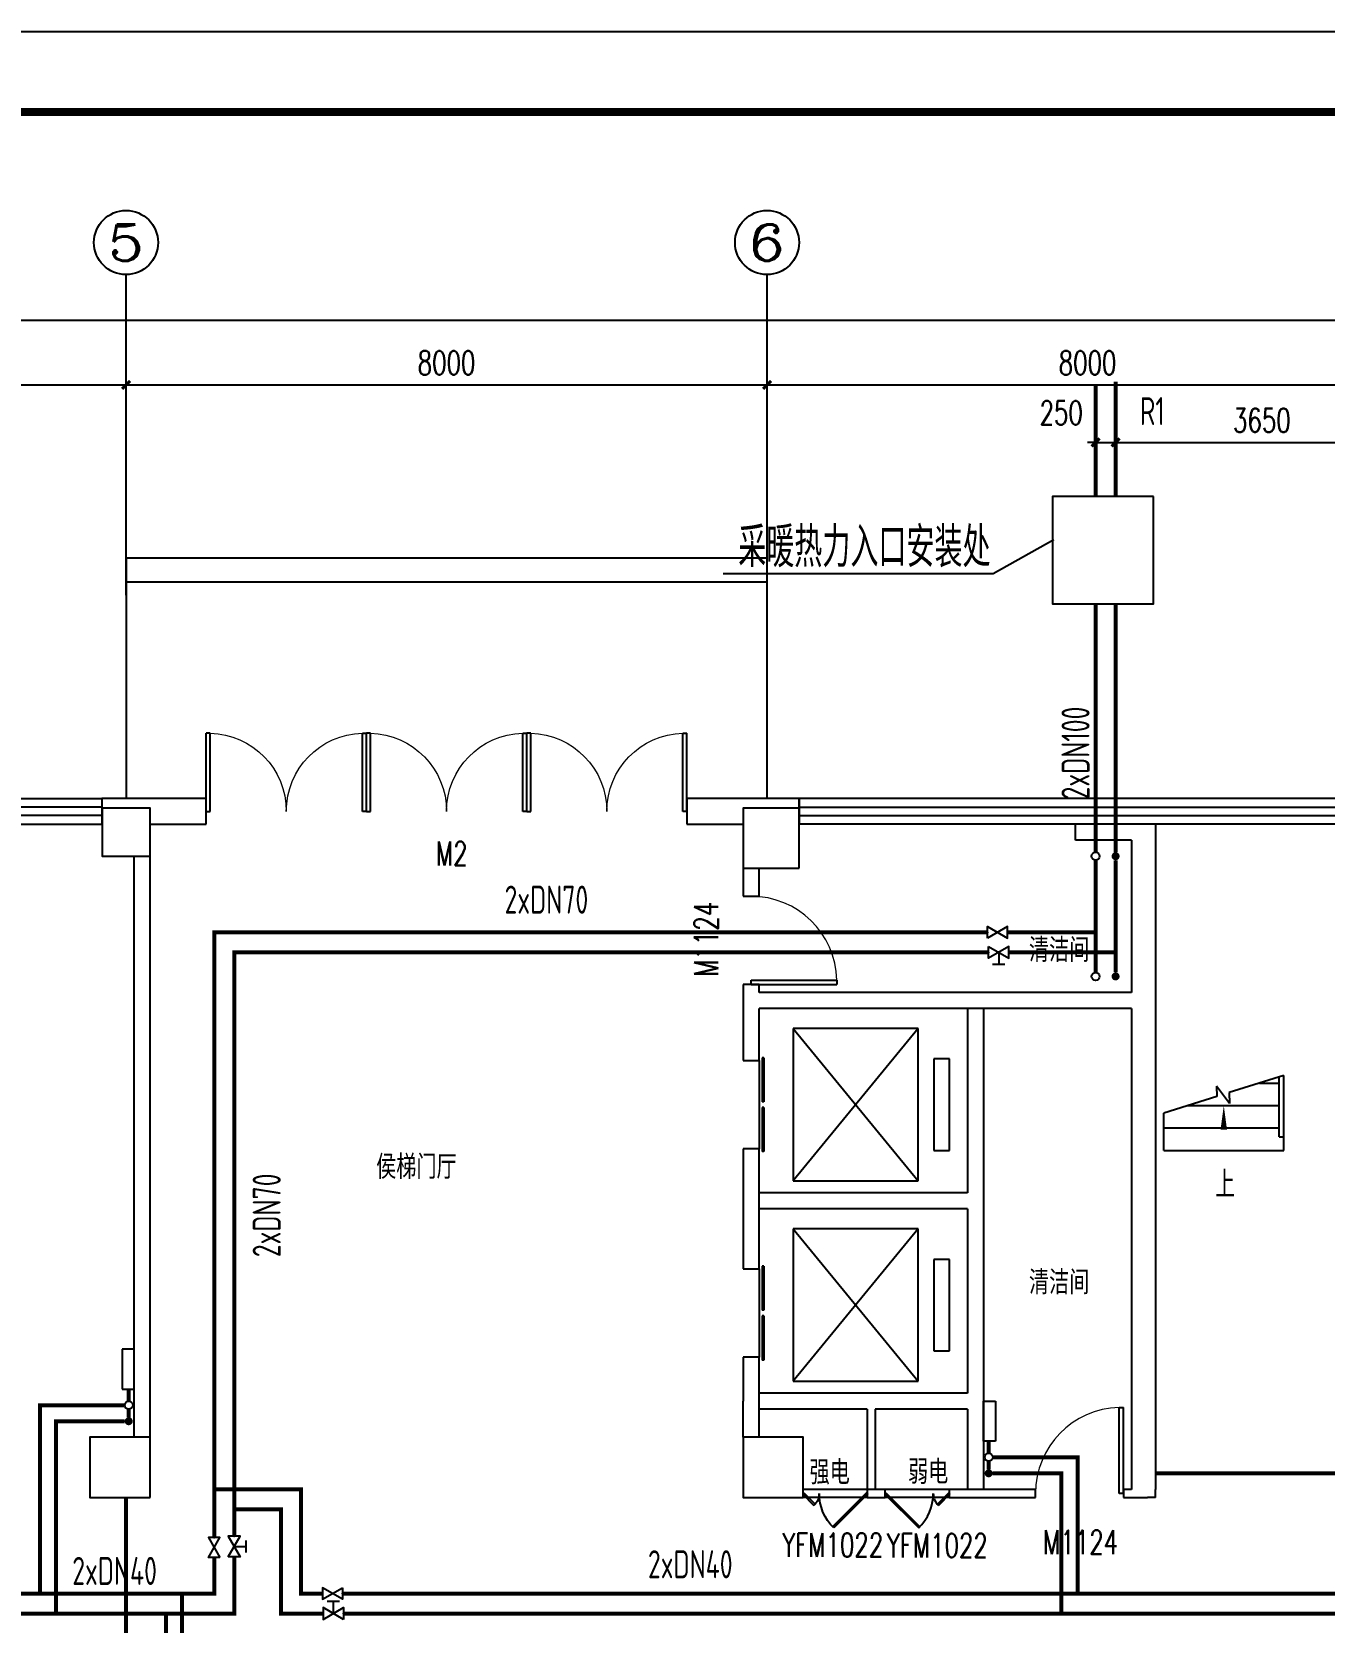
# Model space of a CAD drawing. Extents: x 2297255 to 2381355, y -608375 to -364775.
# Drawn here: x 2340326 to 2356455, y -568819 to -548975 of the extents above; entities that cross this region are included whole.
import ezdxf
from ezdxf.enums import TextEntityAlignment as Align

# ---------------------------------------------------------------- set-up
doc = ezdxf.new("R2010")
doc.units = 0
doc.header["$LTSCALE"] = 1000
doc.header["$MEASUREMENT"] = 0
doc.linetypes.add('CENTER', pattern=[2, 1.25, -0.25, 0.25, -0.25])
doc.linetypes.add('DASH', pattern=[0.35, 0.25, -0.1])
doc.layers.add('A-FLOR-IDEN', color=7, linetype='Continuous', lineweight=20)
for name, color, linetype in [('AXIS', 3, 'Continuous'), ('AXIS_TEXT', 7, 'Continuous'), ('COLUMN', 9, 'Continuous'), ('DIM-空冷供水', 3, 'Continuous'), ('DIM_SYMB', 3, 'Continuous'), ('EQ-采暖分集水器', 7, 'Continuous'), ('EVTR', 2, 'Continuous'), ('PIPE-暖供水', 3, 'Continuous'), ('PIPE-暖回水', 2, 'DASH'), ('PUB_DIM', 3, 'Continuous'), ('STAIR', 2, 'Continuous'), ('TH_DIM', 3, 'Continuous'), ('TH_TEXT', 7, 'Continuous'), ('TK', 4, 'Continuous'), ('VALVE-暖供水', 7, 'Continuous'), ('VALVE-暖回水', 7, 'Continuous'), ('VPIPE-暖供水', 3, 'Continuous'), ('VPIPE-暖回水', 2, 'Continuous'), ('WALL', 9, 'Continuous'), ('WINDOW', 4, 'Continuous'), ('WINDOW_TEXT', 7, 'Continuous'), ('立面', 254, 'Continuous')]:
    doc.layers.add(name, color=color, linetype=linetype)
doc.styles.add('_TCH_AXIS', font='COMPLEX', dxfattribs={"bigfont": 'GBCBIG'})
doc.styles.add('_TCH_DIM', font='SIMPLEX', dxfattribs={"bigfont": 'GBCBIG'})
doc.styles.add('_TCH_DIM_T3', font='SIMPLEX', dxfattribs={"width": 0.705882, "bigfont": 'GBCBIG'})
doc.styles.add('_TCH_WINDOW', font='SIMPLEX', dxfattribs={"height": 3.5, "bigfont": 'GBCBIG'})
doc.styles.add('COMPLEX', font='COMPLEX')
doc.styles.add('HZTXT1', font='romans.shx', dxfattribs={"width": 0.7, "bigfont": 'GBHZFS.SHX'})
doc.styles.add('ROS', font='simhei.ttf', dxfattribs={"width": 0.7})
doc.styles.get("Standard").update_dxf_attribs({"font": 'gbenor.shx', "bigfont": 'gbcbig.shx'})
doc.styles.add('TSSD_Norm', font='TSSDENG', dxfattribs={"width": 0.7, "bigfont": 'HZTXT'})
doc.styles.add('TSSD_Rein', font='Tssdeng.shx', dxfattribs={"width": 0.7, "bigfont": 'hztxt.shx'})
doc.dimstyles.new('_TCH_ARCH&&100', dxfattribs={"dimtxt": 297.5, "dimasz": 100, "dimexe": 250, "dimexo": 300, "dimgap": 126.25, "dimtad": 1, "dimdec": 0, "dimzin": 0, "dimdsep": 46, "dimtxsty": '_TCH_DIM_T3', "dimblk": 'ARCHTICK', "dimcen": 0.09, "dimclrt": 7, "dimazin": 2, "dimtfac": 1, "dimtdec": 0, "dimtix": 1, "dimtmove": 2, "dimatfit": 3, "dimfxl": 30, "dimtolj": 1, "dimtzin": 0, "dimarcsym": 0})

# ---------------------------------------------------------------- blocks, each defined once
blk = doc.blocks.new('_ArchTick')
at = {"color": 0, "linetype": 'ByBlock', "const_width": 0.4}
blk.add_lwpolyline([(-0.5, -0.5), (0.5, 0.5)], dxfattribs=at)
blk = doc.blocks.new('*D164')
at = {"layer": 'Defpoints', "color": 0, "transparency": 16777216}
for p in [(-8893, 24862), (-16893, 23845), (-8893, 23845)]:
    blk.add_point(p, dxfattribs=at)
at = {"layer": 'PUB_DIM', "color": 0, "lineweight": -2, "transparency": 16777216}
for p, q in [((-16893, 24145), (-16893, 25112)), ((-8893, 24145), (-8893, 25112)), ((-16893, 24862), (-8893, 24862))]:
    blk.add_line(p, q, dxfattribs=at)
at = {"layer": 'PUB_DIM', "color": 0, "lineweight": -2, "transparency": 16777216, "xscale": 100, "yscale": 100, "zscale": 100, "rotation": 180}
blk.add_blockref('_ArchTick', (-16893, 24862), dxfattribs=at)
at = {"layer": 'PUB_DIM', "color": 0, "lineweight": -2, "transparency": 16777216, "xscale": 100, "yscale": 100, "zscale": 100}
blk.add_blockref('_ArchTick', (-8893, 24862), dxfattribs=at)
at = {"layer": 'PUB_DIM', "color": 7, "transparency": 16777216, "insert": (-12893, 25137), "char_height": 297.5, "attachment_point": 5, "style": '_TCH_DIM_T3'}
blk.add_mtext('\\A1;8000', dxfattribs=at)
blk = doc.blocks.new('*D165')
at = {"layer": 'Defpoints', "color": 0, "transparency": 16777216}
for p in [(-893, 24862), (-8893, 23845), (-893, 23845)]:
    blk.add_point(p, dxfattribs=at)
at = {"layer": 'PUB_DIM', "color": 0, "lineweight": -2, "transparency": 16777216}
for p, q in [((-8893, 24145), (-8893, 25112)), ((-893, 24145), (-893, 25112)), ((-8893, 24862), (-893, 24862))]:
    blk.add_line(p, q, dxfattribs=at)
at = {"layer": 'PUB_DIM', "color": 0, "lineweight": -2, "transparency": 16777216, "xscale": 100, "yscale": 100, "zscale": 100, "rotation": 180}
blk.add_blockref('_ArchTick', (-8893, 24862), dxfattribs=at)
at = {"layer": 'PUB_DIM', "color": 0, "lineweight": -2, "transparency": 16777216, "xscale": 100, "yscale": 100, "zscale": 100}
blk.add_blockref('_ArchTick', (-893, 24862), dxfattribs=at)
at = {"layer": 'PUB_DIM', "color": 7, "transparency": 16777216, "insert": (-4893, 25137), "char_height": 297.5, "attachment_point": 5, "style": '_TCH_DIM_T3'}
blk.add_mtext('\\A1;8000', dxfattribs=at)
blk = doc.blocks.new('*D166')
at = {"layer": 'Defpoints', "color": 0, "transparency": 16777216}
for p in [(7107, 24862), (-893, 23845), (7107, 23845)]:
    blk.add_point(p, dxfattribs=at)
at = {"layer": 'PUB_DIM', "color": 0, "lineweight": -2, "transparency": 16777216}
for p, q in [((-893, 24145), (-893, 25112)), ((7107, 24145), (7107, 25112)), ((-893, 24862), (7107, 24862))]:
    blk.add_line(p, q, dxfattribs=at)
at = {"layer": 'PUB_DIM', "color": 0, "lineweight": -2, "transparency": 16777216, "xscale": 100, "yscale": 100, "zscale": 100, "rotation": 180}
blk.add_blockref('_ArchTick', (-893, 24862), dxfattribs=at)
at = {"layer": 'PUB_DIM', "color": 0, "lineweight": -2, "transparency": 16777216, "xscale": 100, "yscale": 100, "zscale": 100}
blk.add_blockref('_ArchTick', (7107, 24862), dxfattribs=at)
at = {"layer": 'PUB_DIM', "color": 7, "transparency": 16777216, "insert": (3107, 25137), "char_height": 297.5, "attachment_point": 5, "style": '_TCH_DIM_T3'}
blk.add_mtext('\\A1;8000', dxfattribs=at)
blk = doc.blocks.new('*D169')
at = {"layer": 'Defpoints', "color": 0, "transparency": 16777216}
for p in [(15527, 25668), (-41313, 24626), (15527, 24626)]:
    blk.add_point(p, dxfattribs=at)
at = {"layer": 'PUB_DIM', "color": 0, "lineweight": -2, "transparency": 16777216}
for p, q in [((-41313, 24926), (-41313, 25918)), ((15527, 24926), (15527, 25918)), ((-41313, 25668), (15527, 25668))]:
    blk.add_line(p, q, dxfattribs=at)
at = {"layer": 'PUB_DIM', "color": 0, "lineweight": -2, "transparency": 16777216, "xscale": 100, "yscale": 100, "zscale": 100, "rotation": 180}
blk.add_blockref('_ArchTick', (-41313, 25668), dxfattribs=at)
at = {"layer": 'PUB_DIM', "color": 0, "lineweight": -2, "transparency": 16777216, "xscale": 100, "yscale": 100, "zscale": 100}
blk.add_blockref('_ArchTick', (15527, 25668), dxfattribs=at)
at = {"layer": 'PUB_DIM', "color": 7, "transparency": 16777216, "insert": (-12893, 25943), "char_height": 297.5, "attachment_point": 5, "style": '_TCH_DIM_T3'}
blk.add_mtext('\\A1;56840', dxfattribs=at)
blk = doc.blocks.new('*D311')
at = {"layer": 'Defpoints', "color": 0, "transparency": 16777216}
for p in [(-8893, 24862), (-16893, 23845), (-8893, 23845)]:
    blk.add_point(p, dxfattribs=at)
at = {"layer": 'PUB_DIM', "color": 0, "lineweight": -2, "transparency": 16777216}
for p, q in [((-16893, 24145), (-16893, 25112)), ((-8893, 24145), (-8893, 25112)), ((-16893, 24862), (-8893, 24862))]:
    blk.add_line(p, q, dxfattribs=at)
at = {"layer": 'PUB_DIM', "color": 0, "lineweight": -2, "transparency": 16777216, "xscale": 100, "yscale": 100, "zscale": 100, "rotation": 180}
blk.add_blockref('_ArchTick', (-16893, 24862), dxfattribs=at)
at = {"layer": 'PUB_DIM', "color": 0, "lineweight": -2, "transparency": 16777216, "xscale": 100, "yscale": 100, "zscale": 100}
blk.add_blockref('_ArchTick', (-8893, 24862), dxfattribs=at)
at = {"layer": 'PUB_DIM', "color": 7, "transparency": 16777216, "insert": (-12893, 25137), "char_height": 297.5, "attachment_point": 5, "style": '_TCH_DIM_T3'}
blk.add_mtext('\\A1;8000', dxfattribs=at)
blk = doc.blocks.new('*D312')
at = {"layer": 'Defpoints', "color": 0, "transparency": 16777216}
for p in [(-893, 24862), (-8893, 23845), (-893, 23845)]:
    blk.add_point(p, dxfattribs=at)
at = {"layer": 'PUB_DIM', "color": 0, "lineweight": -2, "transparency": 16777216}
for p, q in [((-8893, 24145), (-8893, 25112)), ((-893, 24145), (-893, 25112)), ((-8893, 24862), (-893, 24862))]:
    blk.add_line(p, q, dxfattribs=at)
at = {"layer": 'PUB_DIM', "color": 0, "lineweight": -2, "transparency": 16777216, "xscale": 100, "yscale": 100, "zscale": 100, "rotation": 180}
blk.add_blockref('_ArchTick', (-8893, 24862), dxfattribs=at)
at = {"layer": 'PUB_DIM', "color": 0, "lineweight": -2, "transparency": 16777216, "xscale": 100, "yscale": 100, "zscale": 100}
blk.add_blockref('_ArchTick', (-893, 24862), dxfattribs=at)
at = {"layer": 'PUB_DIM', "color": 7, "transparency": 16777216, "insert": (-4893, 25137), "char_height": 297.5, "attachment_point": 5, "style": '_TCH_DIM_T3'}
blk.add_mtext('\\A1;8000', dxfattribs=at)
blk = doc.blocks.new('*D313')
at = {"layer": 'Defpoints', "color": 0, "transparency": 16777216}
for p in [(7107, 24862), (-893, 23845), (7107, 23845)]:
    blk.add_point(p, dxfattribs=at)
at = {"layer": 'PUB_DIM', "color": 0, "lineweight": -2, "transparency": 16777216}
for p, q in [((-893, 24145), (-893, 25112)), ((7107, 24145), (7107, 25112)), ((-893, 24862), (7107, 24862))]:
    blk.add_line(p, q, dxfattribs=at)
at = {"layer": 'PUB_DIM', "color": 0, "lineweight": -2, "transparency": 16777216, "xscale": 100, "yscale": 100, "zscale": 100, "rotation": 180}
blk.add_blockref('_ArchTick', (-893, 24862), dxfattribs=at)
at = {"layer": 'PUB_DIM', "color": 0, "lineweight": -2, "transparency": 16777216, "xscale": 100, "yscale": 100, "zscale": 100}
blk.add_blockref('_ArchTick', (7107, 24862), dxfattribs=at)
at = {"layer": 'PUB_DIM', "color": 7, "transparency": 16777216, "insert": (3107, 25137), "char_height": 297.5, "attachment_point": 5, "style": '_TCH_DIM_T3'}
blk.add_mtext('\\A1;8000', dxfattribs=at)
blk = doc.blocks.new('*D316')
at = {"layer": 'Defpoints', "color": 0, "transparency": 16777216}
for p in [(15527, 25668), (-41313, 24626), (15527, 24626)]:
    blk.add_point(p, dxfattribs=at)
at = {"layer": 'PUB_DIM', "color": 0, "lineweight": -2, "transparency": 16777216}
for p, q in [((-41313, 24926), (-41313, 25918)), ((15527, 24926), (15527, 25918)), ((-41313, 25668), (15527, 25668))]:
    blk.add_line(p, q, dxfattribs=at)
at = {"layer": 'PUB_DIM', "color": 0, "lineweight": -2, "transparency": 16777216, "xscale": 100, "yscale": 100, "zscale": 100, "rotation": 180}
blk.add_blockref('_ArchTick', (-41313, 25668), dxfattribs=at)
at = {"layer": 'PUB_DIM', "color": 0, "lineweight": -2, "transparency": 16777216, "xscale": 100, "yscale": 100, "zscale": 100}
blk.add_blockref('_ArchTick', (15527, 25668), dxfattribs=at)
at = {"layer": 'PUB_DIM', "color": 7, "transparency": 16777216, "insert": (-12893, 25943), "char_height": 297.5, "attachment_point": 5, "style": '_TCH_DIM_T3'}
blk.add_mtext('\\A1;56840', dxfattribs=at)
blk = doc.blocks.new('_FZHK')
blk.add_lwpolyline([(-0.5, -0.5), (0.5, -0.5), (0.5, 0.5), (-0.5, 0.5)], close=True)
blk = doc.blocks.new('$DorLib2D$00000002')
for p, q in [((-0.5, 0), (-0.5, 0.4875)), ((-0.475, 0.4875), (-0.5, 0.4875)), ((-0.475, 0), (-0.475, 0.4875)), ((0.475, 0), (0.475, 0.4875)), ((0.475, 0.4875), (0.5, 0.4875)), ((0.5, 0), (0.5, 0.4875)), ((-0.5, 0), (-0.475, 0)), ((0.5, 0), (0.475, 0))]:
    blk.add_line(p, q)
at = {"lineweight": 13}
for centre, start, end in [((-0.4875, 0), 0, 88.53072), ((0.4875, 0), 91.46928, 180)]:
    blk.add_arc(centre, 0.4875, start, end, dxfattribs=at)
blk = doc.blocks.new('$WINLIB2D$00000001')
at = {"color": 0}
for points in [[(-0.5, 0.5), (-0.5, -0.5)], [(-0.5, 0.5), (0.5, 0.5)], [(0.5, -0.5), (0.5, 0.5)], [(0.5, 0.1667), (-0.5, 0.1667)], [(0.5, -0.1667), (-0.5, -0.1667)], [(-0.5, -0.5), (0.5, -0.5)]]:
    blk.add_lwpolyline(points, dxfattribs=at)
blk = doc.blocks.new('$DorLib2D$00000001')
for p, q in [((0.45, 0.975), (0.5, 0.975)), ((0.45, 0), (0.45, 0.975)), ((0.5, 0), (0.5, 0.975)), ((0.5, 0), (0.45, 0))]:
    blk.add_line(p, q)
at = {"lineweight": 13}
blk.add_arc((0.475, 0), 0.975, 91.4693, 180, dxfattribs=at)
blk = doc.blocks.new('$DORLIB2D$00000127')
at = {"color": 0}
for points in [[(-0.533, 0.795), (-0.533, 0.69)], [(-0.033, 0.795), (-0.533, 0.795)], [(-0.033, 0.795), (-0.033, 0.69)], [(0.533, 0.795), (0.033, 0.795)], [(0.033, 0.795), (0.033, 0.69)], [(0.533, 0.795), (0.533, 0.69)], [(-0.033, 0.69), (-0.533, 0.69)], [(0.533, 0.69), (0.033, 0.69)], [(0.5, 0.5), (-0.5, 0.5)]]:
    blk.add_lwpolyline(points, dxfattribs=at)
blk = doc.blocks.new('$DorLib2D$00000221')
at = {"color": 0}
for p, q in [((0.491, -0.01), (-0.04, 0.521)), ((0.509, 0.007), (-0.022, 0.538)), ((-0.509, 0.009), (-0.331, 0.187)), ((-0.491, -0.009), (-0.509, 0.009)), ((-0.491, -0.009), (-0.313, 0.169)), ((0.491, -0.01), (0.509, 0.007))]:
    blk.add_line(p, q, dxfattribs=at)
for centre, radius, start, end in [((0.505, -0.002), 0.755, 134.2734, 179.7238), ((-0.501, 0.003), 0.251, 359.7899, 47.313)]:
    blk.add_arc(centre, radius, start, end, dxfattribs=at)
blk = doc.blocks.new('*D571')
at = {"layer": 'Defpoints', "color": 0, "transparency": 16777216}
for p in [(-8893, 24862), (-16893, 23845), (-8893, 23845)]:
    blk.add_point(p, dxfattribs=at)
at = {"layer": 'PUB_DIM', "color": 0, "lineweight": -2, "transparency": 16777216}
for p, q in [((-16893, 24145), (-16893, 25112)), ((-8893, 24145), (-8893, 25112)), ((-16893, 24862), (-8893, 24862))]:
    blk.add_line(p, q, dxfattribs=at)
at = {"layer": 'PUB_DIM', "color": 0, "lineweight": -2, "transparency": 16777216, "xscale": 100, "yscale": 100, "zscale": 100, "rotation": 180}
blk.add_blockref('_ArchTick', (-16893, 24862), dxfattribs=at)
at = {"layer": 'PUB_DIM', "color": 0, "lineweight": -2, "transparency": 16777216, "xscale": 100, "yscale": 100, "zscale": 100}
blk.add_blockref('_ArchTick', (-8893, 24862), dxfattribs=at)
at = {"layer": 'PUB_DIM', "color": 7, "transparency": 16777216, "insert": (-12893, 25137), "char_height": 297.5, "attachment_point": 5, "style": '_TCH_DIM_T3'}
blk.add_mtext('\\A1;8000', dxfattribs=at)
blk = doc.blocks.new('*D572')
at = {"layer": 'Defpoints', "color": 0, "transparency": 16777216}
for p in [(-893, 24862), (-8893, 23845), (-893, 23845)]:
    blk.add_point(p, dxfattribs=at)
at = {"layer": 'PUB_DIM', "color": 0, "lineweight": -2, "transparency": 16777216}
for p, q in [((-8893, 24145), (-8893, 25112)), ((-893, 24145), (-893, 25112)), ((-8893, 24862), (-893, 24862))]:
    blk.add_line(p, q, dxfattribs=at)
at = {"layer": 'PUB_DIM', "color": 0, "lineweight": -2, "transparency": 16777216, "xscale": 100, "yscale": 100, "zscale": 100, "rotation": 180}
blk.add_blockref('_ArchTick', (-8893, 24862), dxfattribs=at)
at = {"layer": 'PUB_DIM', "color": 0, "lineweight": -2, "transparency": 16777216, "xscale": 100, "yscale": 100, "zscale": 100}
blk.add_blockref('_ArchTick', (-893, 24862), dxfattribs=at)
at = {"layer": 'PUB_DIM', "color": 7, "transparency": 16777216, "insert": (-4893, 25137), "char_height": 297.5, "attachment_point": 5, "style": '_TCH_DIM_T3'}
blk.add_mtext('\\A1;8000', dxfattribs=at)
blk = doc.blocks.new('*D573')
at = {"layer": 'Defpoints', "color": 0, "transparency": 16777216}
for p in [(7107, 24862), (-893, 23845), (7107, 23845)]:
    blk.add_point(p, dxfattribs=at)
at = {"layer": 'PUB_DIM', "color": 0, "lineweight": -2, "transparency": 16777216}
for p, q in [((-893, 24145), (-893, 25112)), ((7107, 24145), (7107, 25112)), ((-893, 24862), (7107, 24862))]:
    blk.add_line(p, q, dxfattribs=at)
at = {"layer": 'PUB_DIM', "color": 0, "lineweight": -2, "transparency": 16777216, "xscale": 100, "yscale": 100, "zscale": 100, "rotation": 180}
blk.add_blockref('_ArchTick', (-893, 24862), dxfattribs=at)
at = {"layer": 'PUB_DIM', "color": 0, "lineweight": -2, "transparency": 16777216, "xscale": 100, "yscale": 100, "zscale": 100}
blk.add_blockref('_ArchTick', (7107, 24862), dxfattribs=at)
at = {"layer": 'PUB_DIM', "color": 7, "transparency": 16777216, "insert": (3107, 25137), "char_height": 297.5, "attachment_point": 5, "style": '_TCH_DIM_T3'}
blk.add_mtext('\\A1;8000', dxfattribs=at)
blk = doc.blocks.new('*D576')
at = {"layer": 'Defpoints', "color": 0, "transparency": 16777216}
for p in [(15527, 25668), (-41313, 24626), (15527, 24626)]:
    blk.add_point(p, dxfattribs=at)
at = {"layer": 'PUB_DIM', "color": 0, "lineweight": -2, "transparency": 16777216}
for p, q in [((-41313, 24926), (-41313, 25918)), ((15527, 24926), (15527, 25918)), ((-41313, 25668), (15527, 25668))]:
    blk.add_line(p, q, dxfattribs=at)
at = {"layer": 'PUB_DIM', "color": 0, "lineweight": -2, "transparency": 16777216, "xscale": 100, "yscale": 100, "zscale": 100, "rotation": 180}
blk.add_blockref('_ArchTick', (-41313, 25668), dxfattribs=at)
at = {"layer": 'PUB_DIM', "color": 0, "lineweight": -2, "transparency": 16777216, "xscale": 100, "yscale": 100, "zscale": 100}
blk.add_blockref('_ArchTick', (15527, 25668), dxfattribs=at)
at = {"layer": 'PUB_DIM', "color": 7, "transparency": 16777216, "insert": (-12893, 25943), "char_height": 297.5, "attachment_point": 5, "style": '_TCH_DIM_T3'}
blk.add_mtext('\\A1;56840', dxfattribs=at)
blk = doc.blocks.new('_AXISO')
blk.add_circle((0, 0), 0.5)
at = {"layer": 'AXIS_TEXT', "style": 'COMPLEX', "width": 1.041667}
blk.add_attdef('A', text='', height=0.56, dxfattribs=at).set_placement((-0.25, -0.28), (0.25, -0.28), align=Align.FIT)
blk = doc.blocks.new('*D580')
at = {"layer": 'Defpoints', "color": 0, "transparency": 16777216}
for p in [(2353602, -553381), (2353852, -553381), (2353852, -554098)]:
    blk.add_point(p, dxfattribs=at)
at = {"layer": 'TH_DIM', "color": 0, "lineweight": -2, "transparency": 16777216}
for p, q in [((2353602, -553681), (2353602, -554348)), ((2353852, -553681), (2353852, -554348)), ((2353602, -554098), (2353502, -554098)), ((2353602, -554098), (2353852, -554098)), ((2353852, -554098), (2353952, -554098))]:
    blk.add_line(p, q, dxfattribs=at)
at = {"layer": 'TH_DIM', "color": 0, "lineweight": -2, "transparency": 16777216, "xscale": 100, "yscale": 100, "zscale": 100}
blk.add_blockref('_ArchTick', (2353602, -554098), dxfattribs=at)
at = {"layer": 'TH_DIM', "color": 0, "lineweight": -2, "transparency": 16777216, "xscale": 100, "yscale": 100, "zscale": 100, "rotation": 180}
blk.add_blockref('_ArchTick', (2353852, -554098), dxfattribs=at)
at = {"layer": 'TH_DIM', "color": 7, "transparency": 16777216, "insert": (2353173, -553729), "char_height": 297.5, "attachment_point": 5, "style": '_TCH_DIM_T3'}
blk.add_mtext('\\A1;250', dxfattribs=at)
blk = doc.blocks.new('*D581')
at = {"layer": 'Defpoints', "color": 0, "transparency": 16777216}
for p in [(2353852, -553381), (2357502, -553381), (2357502, -554098)]:
    blk.add_point(p, dxfattribs=at)
at = {"layer": 'TH_DIM', "color": 0, "lineweight": -2, "transparency": 16777216}
for p, q in [((2353852, -553681), (2353852, -554348)), ((2357502, -553681), (2357502, -554348)), ((2353852, -554098), (2357502, -554098))]:
    blk.add_line(p, q, dxfattribs=at)
at = {"layer": 'TH_DIM', "color": 0, "lineweight": -2, "transparency": 16777216, "xscale": 100, "yscale": 100, "zscale": 100, "rotation": 180}
blk.add_blockref('_ArchTick', (2353852, -554098), dxfattribs=at)
at = {"layer": 'TH_DIM', "color": 0, "lineweight": -2, "transparency": 16777216, "xscale": 100, "yscale": 100, "zscale": 100}
blk.add_blockref('_ArchTick', (2357502, -554098), dxfattribs=at)
at = {"layer": 'TH_DIM', "color": 7, "transparency": 16777216, "insert": (2355677, -553823), "char_height": 297.5, "attachment_point": 5, "style": '_TCH_DIM_T3'}
blk.add_mtext('\\A1;3650', dxfattribs=at)
blk = doc.blocks.new('$VALVE$00000295')
blk.add_lwpolyline([(-125, 72), (-125, -72), (125, 72), (125, -72), (-125, 72)])
for p in [(-125, 0), (125, 0)]:
    blk.add_point(p)
blk = doc.blocks.new('$VALVE$00000913')
blk.add_lwpolyline([(-128, -74), (128, 74), (128, -74), (-128, 74)], close=True)
for points in [[(-76, 149), (76, 149)], [(0, 0), (0, 149)]]:
    blk.add_lwpolyline(points)
for p in [(-128, 0), (128, 0)]:
    blk.add_point(p)
blk = doc.blocks.new('*U579')
at = {"color": 3}
blk.add_lwpolyline([(-84100, 0), (0, 0), (0, 59400), (-84100, 59400)], close=True, dxfattribs=at)
at = {"color": 3, "const_width": 100}
blk.add_lwpolyline([(-81600, 1000), (-1000, 1000), (-1000, 58400), (-81600, 58400)], close=True, dxfattribs=at)
at = {"layer": 'TK', "color": 4, "style": 'HZTXT1'}
for tag, height, width, p in [('项目负责1', 400, 0.6, (-4500, 19196)), ('项目负责2', 400, 0.6, (-4500, 18296)), ('专责', 400, 0.6, (-4500, 17396)), ('审定', 400, 0.6, (-4500, 16496)), ('审核', 400, 0.6, (-4500, 15596)), ('校对', 400, 0.6, (-4500, 14696)), ('设计', 400, 0.6, (-4500, 13796)), ('绘图', 400, 0.6, (-4500, 12896)), ('建设单位', 450, 0.6, (-4500, 11050)), ('工号', 400, 0.5, (-5501, 3507)), ('版次', 400, 0.7, (-2138, 3498)), ('阶段', 400, 0.7, (-2138, 2498)), ('比例', 400, 0.7, (-5491, 1513)), ('日期', 400, 0.7, (-2138, 1498))]:
    blk.add_attdef(tag, text='', height=height, dxfattribs=dict(at, width=width)).set_placement(p, align=Align.MIDDLE)
at = {"layer": 'TK', "color": 1, "lineweight": -3, "style": 'HZTXT1', "width": 0.6}
blk.add_attdef('工程名称', text='', height=450, dxfattribs=at).set_placement((-4500, 9050), align=Align.MIDDLE)
at = {"layer": 'TK', "color": 4, "lineweight": -3, "style": 'HZTXT1', "width": 0.6}
blk.add_attdef('子项名称', text='', height=450, dxfattribs=at).set_placement((-4500, 7050), align=Align.MIDDLE)
at = {"layer": 'TK', "color": 1, "lineweight": -3, "width": 0.6, "flags": 104}
blk.add_attdef('图名', text='', height=400, dxfattribs=at).set_placement((-4558, 4958), align=Align.MIDDLE_CENTER)
at = {"layer": 'TK', "color": 1, "style": 'HZTXT1', "width": 0.7}
blk.add_attdef('图号', text='', height=400, dxfattribs=at).set_placement((-5491, 2513), align=Align.MIDDLE)
blk = doc.blocks.new('A$C5FE91731')
at = {"layer": 'AXIS'}
for p, q in [((-8893.2, 22238.4), (-8893.2, 26238.4)), ((-893.2, 22238.4), (-893.2, 26238.4))]:
    blk.add_line(p, q, dxfattribs=at)
at = {"layer": 'DIM_SYMB'}
blk.add_lwpolyline([(4806.8, 15171.1, 0, 0, 0), (4806.8, 15871.1, 0, 80, 0), (4806.8, 15571.1, 0, 0, 0)], format="xyseb", dxfattribs=at)
at = {"layer": 'EVTR'}
for p, q in [((991.8, 16831.1), (-568.2, 16831.1)), ((-568.2, 16831.1), (-568.2, 14931.1)), ((991.8, 16831.1), (-568.2, 14931.1)), ((-568.2, 16831.1), (991.8, 14931.1)), ((991.8, 14931.1), (991.8, 16831.1)), ((1381.8, 16451.1), (1186.8, 16451.1)), ((1186.8, 16451.1), (1186.8, 15311.1)), ((1381.8, 15311.1), (1381.8, 16451.1)), ((1186.8, 15311.1), (1381.8, 15311.1)), ((-568.2, 14931.1), (991.8, 14931.1)), ((991.8, 14331.1), (-568.2, 14331.1)), ((-568.2, 14331.1), (-568.2, 12431.1)), ((991.8, 14331.1), (-568.2, 12431.1)), ((-568.2, 14331.1), (991.8, 12431.1)), ((991.8, 12431.1), (991.8, 14331.1)), ((1381.8, 13951.1), (1186.8, 13951.1)), ((1186.8, 13951.1), (1186.8, 12811.1)), ((1381.8, 12811.1), (1381.8, 13951.1)), ((1186.8, 12811.1), (1381.8, 12811.1)), ((-568.2, 12431.1), (991.8, 12431.1))]:
    blk.add_line(p, q, dxfattribs=at)
at = {"layer": 'STAIR'}
for p, q in [((4879.1, 15897.1), (4715.8, 16110.8)), ((4715.8, 16110.8), (4721, 15984.3)), ((5556.8, 16245.8), (4873.5, 16032)), ((5254.1, 16151.1), (5496.8, 16151.1)), ((5496.8, 15481.1), (5496.8, 16227)), ((5556.8, 15481.1), (5556.8, 16245.8)), ((5556.8, 15481.1), (5556.8, 16245.8)), ((4721, 15984.3), (4056.8, 15776.4)), ((4873.5, 16032), (4879.1, 15897.1)), ((4056.8, 15311.1), (4056.8, 15776.4)), ((4359.4, 15871.1), (5496.8, 15871.1)), ((4056.8, 15591.1), (5496.8, 15591.1)), ((5496.8, 15481.1), (5556.8, 15481.1)), ((5556.8, 15311.1), (5556.8, 15481.1)), ((4056.8, 15311.1), (5556.8, 15311.1))]:
    blk.add_line(p, q, dxfattribs=at)
for points in [[(-893.2, 19701.1), (-893.2, 22701.1), (-8893.2, 22701.1), (-8893.2, 19701.1)], [(-893.2, 22401.1), (-893.2, 22401.1), (-8893.2, 22401.1)]]:
    blk.add_lwpolyline(points, dxfattribs=at)
at = {"layer": 'WALL'}
for p, q in [((-8893.2, 19701.1), (-9193.6, 19701.1)), ((-9193.6, 19701.1), (-9193.6, 19381.1)), ((-7893.2, 19701.1), (-8893.2, 19701.1)), ((-7893.2, 19381.1), (-7893.2, 19701.1)), ((-893.2, 19701.1), (-1893.2, 19701.1)), ((-1893.2, 19701.1), (-1893.2, 19381.1)), ((-493.2, 19701.1), (-893.2, 19701.1)), ((-493.2, 19581.1), (-493.2, 19701.1)), ((-9193.6, 19381.1), (-9193.2, 19381.1)), ((-8593.2, 19381.1), (-7893.2, 19381.1)), ((-1893.2, 19381.1), (-1193.2, 19381.1)), ((3956.8, 19381.1), (2956.8, 19381.1)), ((2956.8, 19181.1), (2956.8, 19381.1)), ((3956.8, 19381.1), (3956.8, 17181.1)), ((3656.8, 19181.1), (2956.8, 19181.1)), ((3656.8, 19181.1), (3656.8, 17281.1)), ((-8793.2, 11731.1), (-8793.2, 18981.1)), ((-8593.2, 11731.1), (-8593.2, 18981.1)), ((-1193.2, 18831.1), (-1193.2, 18481.1)), ((-993.2, 18481.1), (-993.2, 18831.1)), ((-1193.2, 18481.1), (-993.2, 18481.1)), ((-993.2, 17381.1), (-1193.2, 17381.1)), ((-1193.2, 17381.1), (-1193.2, 17181.1)), ((-993.2, 17281.1), (-993.2, 17381.1)), ((1706.8, 17281.1), (-993.2, 17281.1)), ((3656.8, 17281.1), (1706.8, 17281.1)), ((-1193.2, 17181.1), (-1193.2, 16431.1)), ((-993.2, 16431.1), (-993.2, 17081.1)), ((1706.8, 17081.1), (-993.2, 17081.1)), ((1606.8, 17081.1), (1606.8, 14781.1)), ((3656.8, 17081.1), (1706.8, 17081.1)), ((1806.8, 17081.1), (1806.8, 14681.1)), ((3656.8, 17081.1), (3656.8, 11081.1)), ((3956.8, 17181.1), (3956.8, 11081.1)), ((-1193.2, 16431.1), (-993.2, 16431.1)), ((-993.2, 15331.1), (-1193.2, 15331.1)), ((-1193.2, 15331.1), (-1193.2, 14681.1)), ((-993.2, 14681.1), (-993.2, 15331.1)), ((1606.8, 14781.1), (-993.2, 14781.1)), ((-1193.2, 14681.1), (-1193.2, 13831.1)), ((-993.2, 13831.1), (-993.2, 14681.1)), ((1606.8, 14581.1), (-993.2, 14581.1)), ((1606.8, 14581.1), (1606.8, 12281.1)), ((1806.8, 14681.1), (1806.8, 12181.1)), ((-1193.2, 13831.1), (-993.2, 13831.1)), ((-993.2, 12731.1), (-1193.2, 12731.1)), ((-1193.2, 12731.1), (-1193.2, 12181.1)), ((-993.2, 12181.1), (-993.2, 12731.1)), ((-1193.2, 11731.1), (-1193.2, 12181.1)), ((406.8, 12281.1), (-993.2, 12281.1)), ((-993.2, 11731.1), (-993.2, 12181.1)), ((1606.8, 12281.1), (406.8, 12281.1)), ((1806.8, 12181.1), (1806.8, 11081.1)), ((356.8, 12081.1), (-993.2, 12081.1)), ((356.8, 12081.1), (356.8, 11081.1)), ((1606.8, 12081.1), (456.8, 12081.1)), ((456.8, 12081.1), (456.8, 11081.1)), ((1606.8, 12081.1), (1606.8, 11081.1)), ((406.8, 11081.1), (356.8, 11081.1)), ((356.8, 11081.1), (356.8, 10981.1)), ((356.8, 10981.1), (406.8, 10981.1)), ((581.6, 11081.1), (406.8, 11081.1)), ((406.8, 10981.1), (581.6, 10981.1)), ((581.6, 10981.1), (581.6, 11081.1)), ((1706.8, 11081.1), (1381.6, 11081.1)), ((1381.6, 11081.1), (1381.6, 10981.1)), ((1381.6, 10981.1), (1706.8, 10981.1)), ((2456.8, 11081.1), (1706.8, 11081.1)), ((1706.8, 10981.1), (2456.8, 10981.1)), ((2456.8, 10981.1), (2456.8, 11081.1)), ((3656.8, 11081.1), (3556.8, 11081.1)), ((3556.8, 11081.1), (3556.8, 10981.1)), ((3556.8, 10981.1), (3856.8, 10981.1)), ((3956.8, 10981.1), (3856.8, 10981.1)), ((3956.8, 11081.1), (3956.8, 11081.1)), ((3956.8, 10981.1), (3956.8, 11081.1))]:
    blk.add_line(p, q, dxfattribs=at)
at = {"layer": 'WINDOW'}
for p, q in [((356.8, 11081.1), (-443.2, 11081.1)), ((356.8, 10981.1), (-443.2, 10981.1)), ((1381.6, 11081.1), (581.6, 11081.1)), ((1381.6, 10981.1), (581.6, 10981.1))]:
    blk.add_line(p, q, dxfattribs=at)
at = {"layer": 'AXIS'}
ref = blk.add_blockref('_AXISO', (-8893.2, 26638.4), dxfattribs=dict(at, xscale=800, yscale=800, zscale=800))
ref.add_attrib('A', '5', dxfattribs={"layer": 'AXIS_TEXT', "height": 452.5, "style": '_TCH_AXIS', "width": 1.5}).set_placement((-9119.5, 26412.1), (-8667, 26412.1), align=Align.FIT)
ref = blk.add_blockref('_AXISO', (-893.2, 26638.4), dxfattribs=dict(at, xscale=800, yscale=800, zscale=800))
ref.add_attrib('A', '6', dxfattribs={"layer": 'AXIS_TEXT', "height": 452.5, "style": '_TCH_AXIS', "width": 1.5}).set_placement((-1119.5, 26412.1), (-667, 26412.1), align=Align.FIT)
at = {"layer": 'COLUMN', "rotation": 90}
for p, xscale, yscale, zscale in [((-8893.2, 19281.1), 600, 600, 600), ((-843.2, 19206.1), 750, 700, 700), ((-8968.2, 11356.1), 749.9999999131542, 750, 750), ((-818.2, 11356.1), 749.9999999131542, 750, 750)]:
    blk.add_blockref('_FZHK', p, dxfattribs=dict(at, xscale=xscale, yscale=yscale, zscale=zscale))
at = {"layer": 'WINDOW'}
for name, p, xscale, yscale, zscale, rotation in [('$DorLib2D$00000002', (-6893.2, 19541.1), 2000, -2000, 2000, 180), ('$DorLib2D$00000002', (-4893.2, 19541.1), 2000, -2000, 2000, 180), ('$DorLib2D$00000002', (-2893.2, 19541.1), 2000, -2000, 2000, 180), ('$WINLIB2D$00000001', (-12893.6, 19541.1), -7400, 320, -7400, 180), ('$WINLIB2D$00000001', (3106.8, 19541.1), 7200.000000006752, 320, 7200.000000006752, 180), ('$DORLIB2D$00000127', (-1093.2, 15881.1), 1100, -200, 1100, 89.99999999997867), ('$DORLIB2D$00000127', (-1093.2, 13281.1), 1100, -200, 1100, 90)]:
    blk.add_blockref(name, p, dxfattribs=dict(at, xscale=xscale, yscale=yscale, zscale=zscale, rotation=rotation))
ref = blk.add_blockref('$DorLib2D$00000001', (-1093.2, 17931.1), dxfattribs=dict(at, xscale=-1100, yscale=-1100, zscale=-1100, rotation=90))
ref.add_attrib('A', 'M1124', (-1504.3, 17476.1), dxfattribs={"layer": 'WINDOW_TEXT', "height": 297.5, "rotation": 90, "style": '_TCH_WINDOW', "width": 0.705882})
ref = blk.add_blockref('$DorLib2D$00000001', (3006.8, 11031.1), dxfattribs=dict(at, xscale=-1100, yscale=-1100, zscale=-1100, rotation=180))
ref.add_attrib('A', 'M1124', (2551.8, 10272.6), dxfattribs={"layer": 'WINDOW_TEXT', "height": 297.5, "style": '_TCH_WINDOW', "width": 0.705882})
ref = blk.add_blockref('$DorLib2D$00000221', (-43.2, 11031.1), dxfattribs=dict(at, xscale=-800, yscale=800, zscale=-800, rotation=179.9999999999898))
ref.add_attrib('A', 'YFM1022', (-703.2, 10238.8), dxfattribs={"layer": 'WINDOW_TEXT', "height": 297.5, "rotation": 360, "style": '_TCH_WINDOW', "width": 0.705882})
ref = blk.add_blockref('$DorLib2D$00000221', (981.6, 11031.1), dxfattribs=dict(at, xscale=800, yscale=800, zscale=800, rotation=180))
ref.add_attrib('A', 'YFM1022', (602, 10232.1), dxfattribs={"layer": 'WINDOW_TEXT', "height": 297.5, "style": '_TCH_WINDOW', "width": 0.705882})
at = {"layer": 'A-FLOR-IDEN', "style": 'ROS', "width": 0.7}
for s, p in [('清洁间', (2376.1, 17689.7)), ('侯梯门厅', (-5771.8, 14983.7)), ('清洁间', (2376.1, 13543)), ('强电', (-362.2, 11171.8)), ('弱电', (866.6, 11177.7))]:
    blk.add_text(s, height=262.87, dxfattribs=at).set_placement(p)
at = {"layer": 'DIM_SYMB', "color": 7, "style": '_TCH_DIM'}
blk.add_text('上', height=337.6, dxfattribs=at).set_placement((4702.5, 14716.1))
at = {"layer": 'WINDOW_TEXT', "style": '_TCH_WINDOW', "width": 0.705882}
blk.add_text('M2', height=297.5, dxfattribs=at).set_placement((-5026.9, 18865.8))
at = {"layer": 'PUB_DIM'}
for p1, p2, distance, picture, middle in [((-41313.2, 24625.9), (15526.8, 24625.9), 1042.6, '*D169', (-12893.2, 25943.5)), ((-41313.2, 24625.9), (15526.8, 24625.9), 1042.6, '*D316', (-12893.2, 25943.5)), ((-41313.2, 24625.9), (15526.8, 24625.9), 1042.6, '*D576', (-12893.2, 25943.5)), ((-16893.2, 23844.6), (-8893.2, 23844.6), 1017, '*D164', (-12893.2, 25136.6)), ((-16893.2, 23844.6), (-8893.2, 23844.6), 1017, '*D311', (-12893.2, 25136.6)), ((-16893.2, 23844.6), (-8893.2, 23844.6), 1017, '*D571', (-12893.2, 25136.6)), ((-8893.2, 23844.6), (-893.2, 23844.6), 1017, '*D165', (-4893.2, 25136.6)), ((-8893.2, 23844.6), (-893.2, 23844.6), 1017, '*D312', (-4893.2, 25136.6)), ((-8893.2, 23844.6), (-893.2, 23844.6), 1017, '*D572', (-4893.2, 25136.6)), ((-893.2, 23844.6), (7106.8, 23844.6), 1017, '*D166', (3106.8, 25136.6)), ((-893.2, 23844.6), (7106.8, 23844.6), 1017, '*D313', (3106.8, 25136.6)), ((-893.2, 23844.6), (7106.8, 23844.6), 1017, '*D573', (3106.8, 25136.6))]:
    dim = blk.add_aligned_dim(p1=p1, p2=p2, distance=distance, dimstyle='_TCH_ARCH&&100', dxfattribs=at)
    dim.commit()
    dim.dimension.update_dxf_attribs({"geometry": picture, "text_midpoint": middle})

msp = doc.modelspace()

# ---------------------------------------------------------------- hatches: boundary and pattern name
at = {"layer": 'PIPE-暖供水', "linetype": 'Continuous'}
for points in [[(2342601.8, -560211.6), (2342601.8, -560186.6), (2342576.8, -560186.6)], [(2342601.8, -560211.6), (2342576.8, -560211.6), (2342576.8, -560186.6)], [(2340427.2, -566111.6), (2340427.2, -566086.6), (2340402.2, -566086.6)], [(2340427.2, -566111.6), (2340402.2, -566111.6), (2340402.2, -566086.6)], [(2353376.5, -566761.6), (2353376.5, -566736.6), (2353401.5, -566736.6)], [(2353376.5, -566761.6), (2353401.5, -566761.6), (2353401.5, -566736.6)], [(2343685.6, -567161.6), (2343710.6, -567161.6), (2343710.6, -567136.6)], [(2343685.6, -567161.6), (2343685.6, -567136.6), (2343710.6, -567136.6)], [(2342601.8, -568461.6), (2342626.8, -568461.6), (2342626.8, -568486.6)], [(2342601.8, -568461.6), (2342601.8, -568486.6), (2342626.8, -568486.6)], [(2343685.6, -568461.6), (2343660.6, -568461.6), (2343660.6, -568486.6)], [(2343685.6, -568461.6), (2343685.6, -568486.6), (2343660.6, -568486.6)]]:
    msp.add_hatch(color=256, dxfattribs=at).paths.add_polyline_path(points)
at = {"layer": 'PIPE-暖回水', "linetype": 'DASH'}
for points in [[(2353901.8, -559261.6), (2353900.7, -559251.2), (2353897.5, -559241.3), (2353892.3, -559232.2), (2353885.3, -559224.4), (2353876.8, -559218.3), (2353867.3, -559214), (2353857.1, -559211.9), (2353846.6, -559211.9), (2353836.4, -559214), (2353826.8, -559218.3), (2353818.4, -559224.4), (2353811.4, -559232.2), (2353806.1, -559241.3), (2353802.9, -559251.2), (2353801.8, -559261.6), (2353802.9, -559272), (2353806.1, -559281.9), (2353811.4, -559291), (2353818.4, -559298.7), (2353826.8, -559304.9), (2353836.4, -559309.1), (2353846.6, -559311.3), (2353857.1, -559311.3), (2353867.3, -559309.1), (2353876.8, -559304.9), (2353885.3, -559298.7), (2353892.3, -559291), (2353897.5, -559281.9), (2353900.7, -559272)], [(2342851.8, -560461.6), (2342851.8, -560436.6), (2342826.8, -560436.6)], [(2342851.8, -560461.6), (2342826.8, -560461.6), (2342826.8, -560436.6)], [(2353901.8, -560761.6), (2353900.7, -560751.2), (2353897.5, -560741.3), (2353892.3, -560732.2), (2353885.3, -560724.4), (2353876.8, -560718.3), (2353867.3, -560714), (2353857.1, -560711.9), (2353846.6, -560711.9), (2353836.4, -560714), (2353826.8, -560718.3), (2353818.4, -560724.4), (2353811.4, -560732.2), (2353806.1, -560741.3), (2353802.9, -560751.2), (2353801.8, -560761.6), (2353802.9, -560772), (2353806.1, -560781.9), (2353811.4, -560791), (2353818.4, -560798.7), (2353826.8, -560804.9), (2353836.4, -560809.1), (2353846.6, -560811.3), (2353857.1, -560811.3), (2353867.3, -560809.1), (2353876.8, -560804.9), (2353885.3, -560798.7), (2353892.3, -560791), (2353897.5, -560781.9), (2353900.7, -560772)], [(2340627.2, -566311.6), (2340627.2, -566286.6), (2340602.2, -566286.6)], [(2340627.2, -566311.6), (2340602.2, -566311.6), (2340602.2, -566286.6)], [(2353176.5, -566961.6), (2353176.5, -566936.6), (2353201.5, -566936.6)], [(2353176.5, -566961.6), (2353201.5, -566961.6), (2353201.5, -566936.6)], [(2343435.6, -567411.6), (2343460.6, -567411.6), (2343460.6, -567386.6)], [(2343435.6, -567411.6), (2343435.6, -567386.6), (2343460.6, -567386.6)], [(2342851.8, -568711.6), (2342876.8, -568711.6), (2342876.8, -568736.6)], [(2342851.8, -568711.6), (2342851.8, -568736.6), (2342876.8, -568736.6)], [(2343435.6, -568711.6), (2343410.6, -568711.6), (2343410.6, -568736.6)], [(2343435.6, -568711.6), (2343435.6, -568736.6), (2343410.6, -568736.6)]]:
    msp.add_hatch(color=256, dxfattribs=at).paths.add_polyline_path(points)
at = {"layer": 'VPIPE-暖回水', "linetype": 'DASH'}
for points in [[(2341585.5, -566311.6), (2341584.4, -566301.2), (2341581.2, -566291.3), (2341576, -566282.2), (2341569, -566274.4), (2341560.5, -566268.3), (2341551, -566264), (2341540.8, -566261.9), (2341530.3, -566261.9), (2341520.1, -566264), (2341510.5, -566268.3), (2341502.1, -566274.4), (2341495.1, -566282.2), (2341489.8, -566291.3), (2341486.6, -566301.2), (2341485.5, -566311.6), (2341486.6, -566322), (2341489.8, -566331.9), (2341495.1, -566341), (2341502.1, -566348.7), (2341510.5, -566354.9), (2341520.1, -566359.1), (2341530.3, -566361.3), (2341540.8, -566361.3), (2341551, -566359.1), (2341560.5, -566354.9), (2341569, -566348.7), (2341576, -566341), (2341581.2, -566331.9), (2341584.4, -566322)], [(2352318.1, -566961.6), (2352317, -566951.2), (2352313.8, -566941.3), (2352308.6, -566932.2), (2352301.6, -566924.4), (2352293.1, -566918.3), (2352283.6, -566914), (2352273.4, -566911.9), (2352262.9, -566911.9), (2352252.7, -566914), (2352243.1, -566918.3), (2352234.7, -566924.4), (2352227.7, -566932.2), (2352222.4, -566941.3), (2352219.2, -566951.2), (2352218.1, -566961.6), (2352219.2, -566972), (2352222.4, -566981.9), (2352227.7, -566991), (2352234.7, -566998.7), (2352243.1, -567004.9), (2352252.7, -567009.1), (2352262.9, -567011.3), (2352273.4, -567011.3), (2352283.6, -567009.1), (2352293.1, -567004.9), (2352301.6, -566998.7), (2352308.6, -566991), (2352313.8, -566981.9), (2352317, -566972)]]:
    msp.add_hatch(color=256, dxfattribs=at).paths.add_polyline_path(points)

# ---------------------------------------------------------------- linework, layer by layer
for p, q in [((2353081.2, -555313), (2352322.2, -555737.7)), ((2352322.2, -555737.7), (2348954.8, -555737.7))]:
    msp.add_line(p, q)
msp.add_lwpolyline([(2354324.9, -554772.8), (2353066, -554772.8), (2353066, -556111.6), (2354324.9, -556111.6)], close=True)
at = {"layer": 'EQ-采暖分集水器'}
for p, q in [((2341451.8, -565411.6), (2341451.8, -565911.6)), ((2341601.8, -565411.6), (2341451.8, -565411.6)), ((2341451.8, -565411.6), (2341451.8, -565911.6)), ((2341601.8, -565411.6), (2341451.8, -565411.6)), ((2341451.8, -565411.6), (2341451.8, -565911.6)), ((2341601.8, -565411.6), (2341451.8, -565411.6)), ((2341451.8, -565411.6), (2341451.8, -565911.6)), ((2341601.8, -565411.6), (2341451.8, -565411.6)), ((2341601.8, -565911.6), (2341601.8, -565411.6)), ((2341601.8, -565911.6), (2341601.8, -565411.6)), ((2341601.8, -565911.6), (2341601.8, -565411.6)), ((2341601.8, -565911.6), (2341601.8, -565411.6)), ((2341451.8, -565911.6), (2341601.8, -565911.6)), ((2341451.8, -565911.6), (2341601.8, -565911.6)), ((2341451.8, -565911.6), (2341601.8, -565911.6)), ((2341451.8, -565911.6), (2341601.8, -565911.6)), ((2352201.8, -566561.6), (2352201.8, -566061.6)), ((2352201.8, -566061.6), (2352351.8, -566061.6)), ((2352201.8, -566561.6), (2352201.8, -566061.6)), ((2352201.8, -566061.6), (2352351.8, -566061.6)), ((2352201.8, -566561.6), (2352201.8, -566061.6)), ((2352201.8, -566061.6), (2352351.8, -566061.6)), ((2352201.8, -566561.6), (2352201.8, -566061.6)), ((2352201.8, -566061.6), (2352351.8, -566061.6)), ((2352351.8, -566061.6), (2352351.8, -566561.6)), ((2352351.8, -566061.6), (2352351.8, -566561.6)), ((2352351.8, -566061.6), (2352351.8, -566561.6)), ((2352351.8, -566061.6), (2352351.8, -566561.6)), ((2352351.8, -566561.6), (2352201.8, -566561.6)), ((2352351.8, -566561.6), (2352201.8, -566561.6)), ((2352351.8, -566561.6), (2352201.8, -566561.6)), ((2352351.8, -566561.6), (2352201.8, -566561.6))]:
    msp.add_line(p, q, dxfattribs=at)
at = {"layer": 'PIPE-暖供水', "linetype": 'Continuous', "const_width": 50}
for points in [[(2353601.8, -554772.8), (2353601.8, -553367.5)], [(2353601.8, -556111.6), (2353601.8, -559211.6)], [(2353601.8, -559311.6), (2353601.8, -560211.6)], [(2342601.8, -560211.6), (2352253.7, -560211.6)], [(2342601.8, -567161.6), (2342601.8, -560211.6)], [(2352504.1, -560211.6), (2353601.8, -560211.6)], [(2353601.8, -560211.6), (2353601.8, -560711.6)], [(2341535.5, -566061.6), (2341535.5, -565911.6)], [(2341485.5, -566111.6), (2340427.2, -566111.6)], [(2340427.2, -566111.6), (2340427.2, -568461.6)], [(2341535.5, -566261.6), (2341535.5, -566161.6)], [(2352268.1, -566711.6), (2352268.1, -566561.6)], [(2352318.1, -566761.6), (2353376.5, -566761.6)], [(2353376.5, -566761.6), (2353376.5, -568461.6)], [(2352268.1, -566911.6), (2352268.1, -566811.6)], [(2342601.8, -567762.6), (2342601.8, -567161.6)], [(2343685.6, -567161.6), (2342601.8, -567161.6)], [(2343685.6, -568461.6), (2343685.6, -567161.6)], [(2342601.8, -568461.6), (2342601.8, -568013)], [(2340427.2, -568461.6), (2332801.8, -568461.6)], [(2342201.8, -568461.6), (2340427.2, -568461.6)], [(2342601.8, -568461.6), (2342201.8, -568461.6)], [(2342201.8, -582945.3), (2342201.8, -568461.6)], [(2343953.7, -568461.6), (2343685.6, -568461.6)], [(2353376.5, -568461.6), (2344204.1, -568461.6)], [(2364901.8, -568461.6), (2353376.5, -568461.6)]]:
    msp.add_lwpolyline(points, dxfattribs=at)
at = {"layer": 'PIPE-暖供水', "linetype": 'Continuous'}
for centre in [(2353601.8, -559261.6), (2353601.8, -560761.6)]:
    msp.add_circle(centre, 50, dxfattribs=at)
at = {"layer": 'PIPE-暖回水', "linetype": 'DASH', "const_width": 50}
for points in [[(2353851.8, -554772.8), (2353851.8, -553341.7)], [(2353851.8, -556111.6), (2353851.8, -559211.6)], [(2353851.8, -559311.6), (2353851.8, -560461.6)], [(2342851.8, -560461.6), (2352264.9, -560461.6)], [(2342851.8, -567411.6), (2342851.8, -560461.6)], [(2352520.6, -560461.6), (2353851.8, -560461.6)], [(2353851.8, -560461.6), (2353851.8, -560711.6)], [(2341485.5, -566311.6), (2340627.2, -566311.6)], [(2340627.2, -566311.6), (2340627.2, -568711.6)], [(2352318.1, -566961.6), (2353176.5, -566961.6)], [(2353176.5, -566961.6), (2353176.5, -568711.6)], [(2342851.8, -567746.1), (2342851.8, -567411.6)], [(2343435.6, -567411.6), (2342851.8, -567411.6)], [(2343435.6, -568711.6), (2343435.6, -567411.6)], [(2342851.8, -568711.6), (2342851.8, -568001.8)], [(2340627.2, -568711.6), (2333001.8, -568711.6)], [(2342001.8, -568711.6), (2340627.2, -568711.6)], [(2342851.8, -568711.6), (2342001.8, -568711.6)], [(2342001.8, -582945.3), (2342001.8, -568711.6)], [(2343961.2, -568711.6), (2343435.6, -568711.6)], [(2353176.5, -568711.6), (2344216.9, -568711.6)], [(2364701.8, -568711.6), (2353176.5, -568711.6)]]:
    msp.add_lwpolyline(points, dxfattribs=at)
at = {"layer": 'VPIPE-暖供水', "linetype": 'Continuous'}
for centre in [(2341535.5, -566111.6), (2352268.1, -566761.6)]:
    msp.add_circle(centre, 50, dxfattribs=at)
at = {"layer": '立面', "linetype": 'CENTER', "const_width": 50}
for points in [[(2354351.8, -566961.6), (2357051.8, -566961.6)], [(2341501.8, -567261.6), (2341501.8, -582661.6)]]:
    msp.add_lwpolyline(points, dxfattribs=at)

# ---------------------------------------------------------------- block references
for name, p in [('*U579', (2381355.1, -608374.9)), ('A$C5FE91731', (2350395.1, -578242.7))]:
    msp.add_blockref(name, p)
at = {"layer": 'VALVE-暖供水', "yscale": -1}
msp.add_blockref('$VALVE$00000295', (2352378.9, -560211.6), dxfattribs=at)
for p, rotation in [((2342601.8, -567887.8), 90), ((2344078.9, -568461.6), 180)]:
    msp.add_blockref('$VALVE$00000295', p, dxfattribs=dict(at, rotation=rotation))
at = {"layer": 'VALVE-暖回水', "yscale": -1}
msp.add_blockref('$VALVE$00000913', (2352392.7, -560461.6), dxfattribs=at)
for p, rotation in [((2342851.8, -567874), 90), ((2344089.1, -568711.6), 180)]:
    msp.add_blockref('$VALVE$00000913', p, dxfattribs=dict(at, rotation=rotation))

# ---------------------------------------------------------------- texts
at = {"insert": (2349141.6, -555154.5), "char_height": 500, "width": 5117.249, "attachment_point": 1, "style": 'TSSD_Rein'}
msp.add_mtext('{\\W0.7;采暖热力入口安装处}', dxfattribs=at)
at = {"layer": 'DIM-空冷供水', "color": 7, "style": 'TSSD_Norm', "width": 0.7}
msp.add_text('R1', height=350, dxfattribs=at).set_placement((2354155.2, -553882.7))
msp.add_text('2xDN100', height=350, rotation=90, dxfattribs=at).set_placement((2353526.7, -558552.9))
at = {"layer": 'TH_TEXT', "style": 'TSSD_Rein', "width": 0.7}
for s, p in [('2xDN70', (2346225.9, -559978.8)), ('2xDN40', (2348015.4, -568271.2)), ('2xDN40', (2340830.8, -568354.4))]:
    msp.add_text(s, height=350, dxfattribs=at).set_placement(p)
msp.add_text('2xDN70', height=350, rotation=90, dxfattribs=at).set_placement((2343432.5, -564265))

# ---------------------------------------------------------------- dimensions: what is measured, and where the dimension line sits
at = {"layer": 'TH_DIM'}
dim = msp.add_linear_dim(base=(2353851.8, -554098.1), p1=(2353601.8, -553381.1), p2=(2353851.8, -553381.1), angle=0, dimstyle='_TCH_ARCH&&100', dxfattribs=at)
dim.commit()
dim.dimension.update_dxf_attribs({"geometry": '*D580', "text_midpoint": (2353172.8, -553728.8), "dimtype": 129})
dim = msp.add_aligned_dim(p1=(2353851.8, -553381.1), p2=(2357501.8, -553381.1), distance=-717, dimstyle='_TCH_ARCH&&100', dxfattribs=at)
dim.commit()
dim.dimension.update_dxf_attribs({"geometry": '*D581', "text_midpoint": (2355676.8, -553823.1)})

doc.saveas('drawing.dxf')
